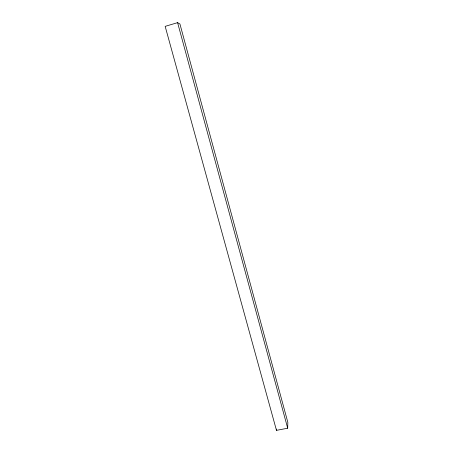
<?xml version="1.0" encoding="UTF-8"?>
<svg xmlns="http://www.w3.org/2000/svg" width="453" height="453" viewBox="0 0 453 453"><rect width="100%" height="100%" fill="white"/><g stroke="black" fill="none" stroke-linecap="round" stroke-linejoin="round"><path stroke-width="0.68" d="M287.689 428.215L287.836 422.366L179.932 23.998L177.593 22.65L165.164 26.365L276.477 430.35L287.689 428.215L177.593 22.65M276.477 430.35L276.551 429.048"/></g></svg>
